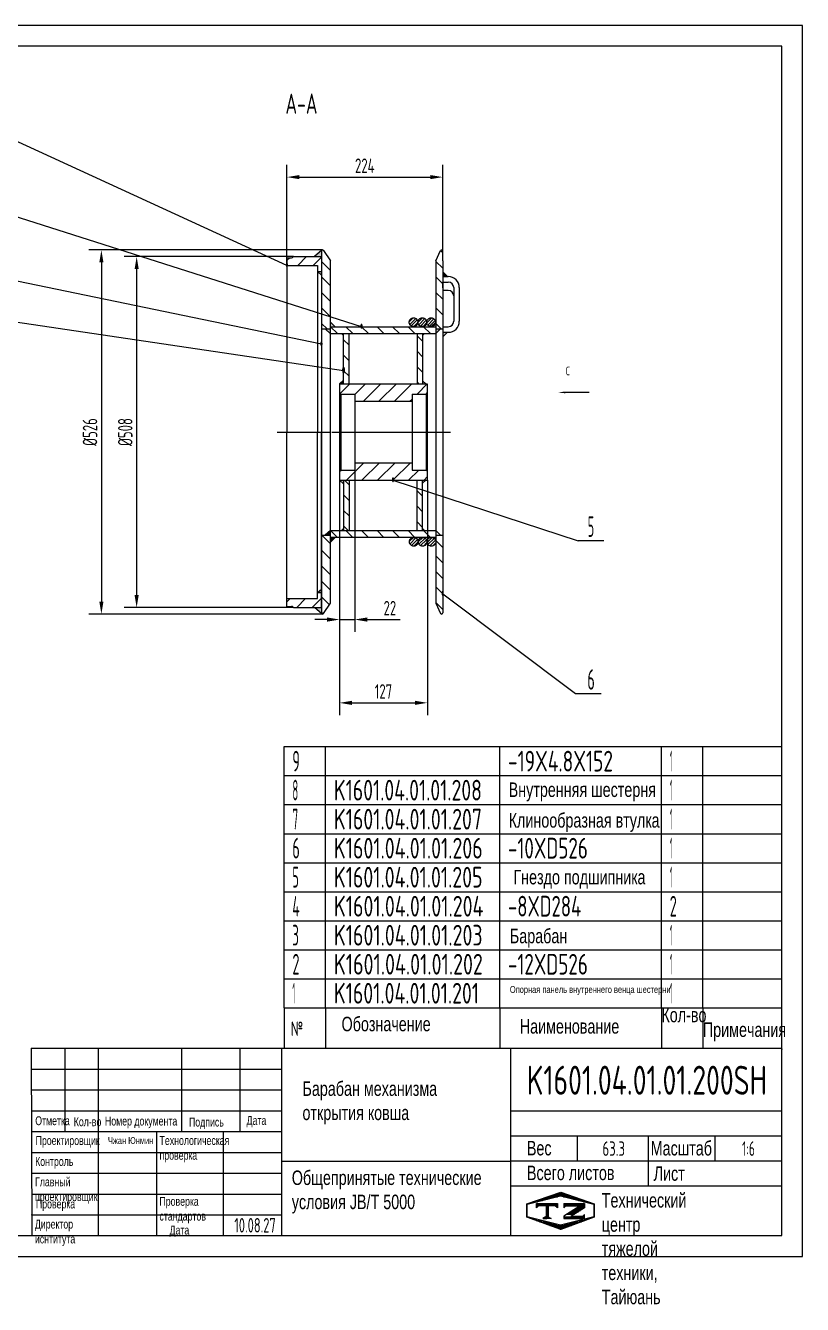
# Model space of a CAD drawing. Header units: millimetres. Extents: x 0 to 2520, y -70 to 1782.
# Drawn here: x 1396 to 2520, y -70 to 1782 of the extents above; entities that cross this region are included whole.
import ezdxf
from ezdxf.enums import TextEntityAlignment as Align

# ---------------------------------------------------------------- set-up
doc = ezdxf.new("R2010")
doc.units = ezdxf.units.MM
doc.header["$LTSCALE"] = 60
doc.linetypes.add('G', pattern=[2, 1.25, -0.25, 0.25, -0.25])
doc.linetypes.add('K', pattern=[2.5, 1.25, -0.25, 0.25, -0.25, 0.25, -0.25])
for name, color, linetype in [('01', 7, 'Continuous'), ('02', 1, 'Continuous'), ('05', 4, 'G'), ('07', 6, 'K'), ('08', 1, 'Continuous'), ('11', 3, 'Continuous'), ('THICK', 7, 'Continuous')]:
    doc.layers.add(name, color=color, linetype=linetype)
doc.styles.get("Standard").update_dxf_attribs({"font": 'isocp', "width": 0.707, "bigfont": 'intecad.shx'})
doc.dimstyles.new('INTE', dxfattribs={"dimscale": 6, "dimtxt": 3.5, "dimasz": 3, "dimexe": 3, "dimexo": 0, "dimgap": 1, "dimtad": 1, "dimdec": 3, "dimdsep": 46, "dimtxsty": 'Standard', "dimcen": 0, "dimclrd": 1, "dimclre": 1, "dimclrt": 3, "dimaunit": 1, "dimadec": 0, "dimazin": 0, "dimtfac": 1, "dimtmove": 0, "dimatfit": 0, "dimfxl": 1, "dimarcsym": 0})
pattern_1 = [(45, (635.267, 235.461), (-11.22532, 11.22532), [])]
pattern_2 = [(135, (635.267, 235.461), (-11.22532, -11.22532), [])]

# ---------------------------------------------------------------- blocks, each defined once
blk = doc.blocks.new('*D2')
at = {"layer": '08', "color": 1, "lineweight": -2}
for p, q in [((1774.1, 1434.8), (1774.1, 1580.6)), ((1999.5, 1441.2), (1999.5, 1580.6)), ((1792.1, 1562.6), (1981.5, 1562.6))]:
    blk.add_line(p, q, dxfattribs=at)
at = {"layer": '08', "color": 1}
for points in [[(1792.1, 1565.6), (1792.1, 1559.6), (1774.1, 1562.6)], [(1981.5, 1565.6), (1981.5, 1559.6), (1999.5, 1562.6)]]:
    blk.add_solid(points, dxfattribs=at)
at = {"layer": 'Defpoints', "color": 0}
for p in [(1999.5, 1562.6), (1774.1, 1434.8), (1999.5, 1441.2)]:
    blk.add_point(p, dxfattribs=at)
at = {"layer": '08', "color": 3, "insert": (1886.8, 1579.1), "char_height": 21, "attachment_point": 5}
blk.add_mtext('224', dxfattribs=at)
blk = doc.blocks.new('*D3')
at = {"layer": '08', "color": 1, "lineweight": -2}
for p, q in [((1850.3, 1123.7), (1850.3, 783.4)), ((1977.3, 1123.7), (1977.3, 783.4)), ((1868.3, 801.4), (1959.3, 801.4))]:
    blk.add_line(p, q, dxfattribs=at)
at = {"layer": '08', "color": 1}
for points in [[(1868.3, 804.4), (1868.3, 798.4), (1850.3, 801.4)], [(1959.3, 804.4), (1959.3, 798.4), (1977.3, 801.4)]]:
    blk.add_solid(points, dxfattribs=at)
at = {"layer": 'Defpoints', "color": 0}
for p in [(1850.3, 1123.7), (1977.3, 1123.7), (1977.3, 801.4)]:
    blk.add_point(p, dxfattribs=at)
at = {"layer": '08', "color": 3, "insert": (1913.8, 817.9), "char_height": 21, "attachment_point": 5}
blk.add_mtext('127', dxfattribs=at)
blk = doc.blocks.new('*D4')
at = {"layer": '08', "color": 1, "lineweight": -2}
for p, q in [((1850.3, 1136.9), (1850.3, 904)), ((1872.3, 1136.9), (1872.3, 904)), ((1832.3, 922), (1814.3, 922)), ((1850.3, 922), (1872.3, 922)), ((1890.3, 922), (1937.9, 922))]:
    blk.add_line(p, q, dxfattribs=at)
at = {"layer": '08', "color": 1}
for points in [[(1832.3, 925), (1832.3, 919), (1850.3, 922)], [(1890.3, 925), (1890.3, 919), (1872.3, 922)]]:
    blk.add_solid(points, dxfattribs=at)
at = {"layer": 'Defpoints', "color": 0}
for p in [(1850.3, 1136.9), (1872.3, 1136.9), (1872.3, 922)]:
    blk.add_point(p, dxfattribs=at)
at = {"layer": '08', "color": 3, "insert": (1923.1, 938.5), "char_height": 21, "attachment_point": 5}
blk.add_mtext('22', dxfattribs=at)
blk = doc.blocks.new('*D5')
at = {"layer": '08', "color": 1, "lineweight": -2}
for p, q in [((1783.6, 1447.5), (1538.7, 1447.5)), ((1556.7, 1429.5), (1556.7, 957.5)), ((1783.6, 939.5), (1538.7, 939.5))]:
    blk.add_line(p, q, dxfattribs=at)
at = {"layer": '08', "color": 1}
for points in [[(1553.7, 1429.5), (1559.7, 1429.5), (1556.7, 1447.5)], [(1553.7, 957.5), (1559.7, 957.5), (1556.7, 939.5)]]:
    blk.add_solid(points, dxfattribs=at)
at = {"layer": 'Defpoints', "color": 0}
for p in [(1783.6, 1447.5), (1556.7, 939.5), (1783.6, 939.5)]:
    blk.add_point(p, dxfattribs=at)
at = {"layer": '08', "color": 3, "insert": (1540.2, 1193.5), "char_height": 21, "attachment_point": 5, "rotation": 90}
blk.add_mtext('%%c508', dxfattribs=at)
blk = doc.blocks.new('*D6')
at = {"layer": '08', "color": 1, "lineweight": -2}
for p, q in [((1825.7, 1457.1), (1487.7, 1457.1)), ((1505.7, 1439.1), (1505.7, 948)), ((1825.7, 930), (1487.7, 930))]:
    blk.add_line(p, q, dxfattribs=at)
at = {"layer": '08', "color": 1}
for points in [[(1502.7, 1439.1), (1508.7, 1439.1), (1505.7, 1457.1)], [(1502.7, 948), (1508.7, 948), (1505.7, 930)]]:
    blk.add_solid(points, dxfattribs=at)
at = {"layer": 'Defpoints', "color": 0}
for p in [(1825.7, 1457.1), (1505.7, 930), (1825.7, 930)]:
    blk.add_point(p, dxfattribs=at)
at = {"layer": '08', "color": 3, "insert": (1489.2, 1193.5), "char_height": 21, "attachment_point": 5, "rotation": 90}
blk.add_mtext('%%c526', dxfattribs=at)
blk = doc.blocks.new('*U23')
at = {"layer": '01'}
for points in [[(415, 292), (25, 292)], [(25, 292), (25, 5)], [(415, 5), (415, 292)], [(25, 5), (415, 5)]]:
    blk.add_lwpolyline(points, dxfattribs=at)
at = {"layer": '02'}
for points in [[(420, 297), (0, 297)], [(0, 297), (0, 0)], [(420, 0), (420, 297)], [(0, 0), (420, 0)]]:
    blk.add_lwpolyline(points, dxfattribs=at)
blk = doc.blocks.new('*U26')
at = {"layer": '01'}
for p, q in [((0, -42), (0, 0)), ((720, -42), (720, 0))]:
    blk.add_line(p, q, dxfattribs=at)
at = {"layer": '02'}
for p, q in [((0, 0), (60, 0)), ((60, -42), (60, 0)), ((60, 0), (312, 0)), ((312, -42), (312, 0)), ((312, 0), (546, 0)), ((546, -42), (546, 0)), ((546, 0), (606, 0)), ((606, -42), (606, 0)), ((606, 0), (720, 0))]:
    blk.add_line(p, q, dxfattribs=at)
blk = doc.blocks.new('*U27')
at = {"layer": '01'}
for p, q in [((0, -42), (0, 0)), ((720, -42), (720, 0))]:
    blk.add_line(p, q, dxfattribs=at)
at = {"layer": '02'}
for p, q in [((0, 0), (60, 0)), ((60, -42), (60, 0)), ((60, 0), (312, 0)), ((312, -42), (312, 0)), ((312, 0), (546, 0)), ((546, -42), (546, 0)), ((546, 0), (606, 0)), ((606, -42), (606, 0)), ((606, 0), (720, 0))]:
    blk.add_line(p, q, dxfattribs=at)
blk = doc.blocks.new('*U28')
at = {"layer": '01'}
for p, q in [((0, -42), (0, 0)), ((720, -42), (720, 0))]:
    blk.add_line(p, q, dxfattribs=at)
at = {"layer": '02'}
for p, q in [((0, 0), (60, 0)), ((60, -42), (60, 0)), ((60, 0), (312, 0)), ((312, -42), (312, 0)), ((312, 0), (546, 0)), ((546, -42), (546, 0)), ((546, 0), (606, 0)), ((606, -42), (606, 0)), ((606, 0), (720, 0))]:
    blk.add_line(p, q, dxfattribs=at)
blk = doc.blocks.new('*U29')
at = {"layer": '01'}
for p, q in [((0, -42), (0, 0)), ((720, -42), (720, 0))]:
    blk.add_line(p, q, dxfattribs=at)
at = {"layer": '02'}
for p, q in [((0, 0), (60, 0)), ((60, -42), (60, 0)), ((60, 0), (312, 0)), ((312, -42), (312, 0)), ((312, 0), (546, 0)), ((546, -42), (546, 0)), ((546, 0), (606, 0)), ((606, -42), (606, 0)), ((606, 0), (720, 0))]:
    blk.add_line(p, q, dxfattribs=at)
blk = doc.blocks.new('*U30')
at = {"layer": '01'}
for p, q in [((0, -42), (0, 0)), ((720, -42), (720, 0))]:
    blk.add_line(p, q, dxfattribs=at)
at = {"layer": '02'}
for p, q in [((0, 0), (60, 0)), ((60, -42), (60, 0)), ((60, 0), (312, 0)), ((312, -42), (312, 0)), ((312, 0), (546, 0)), ((546, -42), (546, 0)), ((546, 0), (606, 0)), ((606, -42), (606, 0)), ((606, 0), (720, 0))]:
    blk.add_line(p, q, dxfattribs=at)
blk = doc.blocks.new('*U31')
at = {"layer": '01'}
for p, q in [((0, -42), (0, 0)), ((720, -42), (720, 0))]:
    blk.add_line(p, q, dxfattribs=at)
at = {"layer": '02'}
for p, q in [((0, 0), (60, 0)), ((60, -42), (60, 0)), ((60, 0), (312, 0)), ((312, -42), (312, 0)), ((312, 0), (546, 0)), ((546, -42), (546, 0)), ((546, 0), (606, 0)), ((606, -42), (606, 0)), ((606, 0), (720, 0))]:
    blk.add_line(p, q, dxfattribs=at)
blk = doc.blocks.new('*U32')
at = {"layer": '01'}
for p, q in [((0, -42), (0, 0)), ((720, -42), (720, 0))]:
    blk.add_line(p, q, dxfattribs=at)
at = {"layer": '02'}
for p, q in [((0, 0), (60, 0)), ((60, -42), (60, 0)), ((60, 0), (312, 0)), ((312, -42), (312, 0)), ((312, 0), (546, 0)), ((546, -42), (546, 0)), ((546, 0), (606, 0)), ((606, -42), (606, 0)), ((606, 0), (720, 0))]:
    blk.add_line(p, q, dxfattribs=at)
blk = doc.blocks.new('*U33')
at = {"layer": '01'}
for p, q in [((0, -42), (0, 0)), ((720, -42), (720, 0))]:
    blk.add_line(p, q, dxfattribs=at)
at = {"layer": '02'}
for p, q in [((0, 0), (60, 0)), ((60, -42), (60, 0)), ((60, 0), (312, 0)), ((312, -42), (312, 0)), ((312, 0), (546, 0)), ((546, -42), (546, 0)), ((546, 0), (606, 0)), ((606, -42), (606, 0)), ((606, 0), (720, 0))]:
    blk.add_line(p, q, dxfattribs=at)
blk = doc.blocks.new('*U34')
at = {"layer": '01'}
for p, q in [((0, -42), (0, 0)), ((0, 0), (60, 0)), ((60, 0), (312, 0)), ((312, 0), (546, 0)), ((546, 0), (606, 0)), ((606, 0), (720, 0)), ((720, -42), (720, 0))]:
    blk.add_line(p, q, dxfattribs=at)
at = {"layer": '02'}
for p, q in [((60, -42), (60, 0)), ((312, -42), (312, 0)), ((546, -42), (546, 0)), ((606, -42), (606, 0))]:
    blk.add_line(p, q, dxfattribs=at)
blk = doc.blocks.new('*X38')
at = {"color": 0}
for p, q in [((127.06, 7.8), (132.06, 7.8)), ((127.06, 7.5), (132.06, 7.5)), ((127.06, 7.2), (127.32, 7.2)), ((129.23, 6.3), (131.04, 6.3)), ((129.7, 6.6), (131.51, 6.6)), ((130.16, 6.9), (131.98, 6.9)), ((130.62, 7.2), (132.06, 7.2)), ((127.84, 5.4), (129.64, 5.4)), ((128.3, 5.7), (130.1, 5.7)), ((128.77, 6), (130.57, 6))]:
    blk.add_line(p, q, dxfattribs=at)
blk = doc.blocks.new('*X39')
at = {"color": 0}
for p, q in [((127.06, 4.8), (132.06, 4.8)), ((127.06, 4.5), (132.06, 4.5)), ((131.84, 5.1), (132.06, 5.1))]:
    blk.add_line(p, q, dxfattribs=at)
blk = doc.blocks.new('*X37')
at = {"color": 0}
for p, q in [((122.34, 4.5), (123.72, 4.5)), ((122.82, 4.8), (123.24, 4.8))]:
    blk.add_line(p, q, dxfattribs=at)
blk = doc.blocks.new('*X36')
at = {"color": 0}
for p, q in [((120.53, 7.8), (125.53, 7.8)), ((120.53, 7.5), (125.53, 7.5)), ((120.53, 7.2), (120.79, 7.2)), ((125.27, 7.2), (125.53, 7.2))]:
    blk.add_line(p, q, dxfattribs=at)
blk = doc.blocks.new('*X35')
at = {"color": 0}
for p, q in [((122.38, 9.3), (124.32, 9.3)), ((123.24, 9.6), (125.52, 9.6)), ((124.1, 9.9), (128.52, 9.9)), ((124.97, 10.2), (127.67, 10.2)), ((125.83, 10.5), (126.82, 10.5)), ((127.02, 9.6), (129.37, 9.6)), ((128.22, 9.3), (130.22, 9.3)), ((118.22, 7.8), (118.32, 7.8)), ((118.22, 7.5), (118.27, 7.5)), ((118.22, 7.2), (118.27, 7.2)), ((118.22, 6.9), (118.27, 6.9)), ((118.22, 6.6), (118.27, 6.6)), ((118.22, 6.3), (118.27, 6.3)), ((118.94, 8.1), (119.52, 8.1)), ((119.8, 8.4), (120.72, 8.4)), ((120.66, 8.7), (121.92, 8.7)), ((121.52, 9), (123.12, 9)), ((129.42, 9), (131.07, 9)), ((130.62, 8.7), (131.92, 8.7)), ((131.82, 8.4), (132.77, 8.4)), ((133.02, 8.1), (133.62, 8.1)), ((134.22, 7.8), (134.32, 7.8)), ((134.27, 7.5), (134.32, 7.5)), ((134.27, 7.2), (134.32, 7.2)), ((134.27, 6.9), (134.32, 6.9)), ((134.27, 6.6), (134.32, 6.6)), ((134.27, 6.3), (134.32, 6.3)), ((118.22, 6), (118.27, 6)), ((118.22, 5.7), (118.27, 5.7)), ((118.22, 5.4), (118.27, 5.4)), ((118.22, 5.1), (118.27, 5.1)), ((118.22, 4.8), (118.27, 4.8)), ((118.79, 4.5), (119.42, 4.5)), ((119.61, 4.2), (120.62, 4.2)), ((120.43, 3.9), (121.82, 3.9)), ((121.26, 3.6), (123.02, 3.6)), ((122.08, 3.3), (124.22, 3.3)), ((128.32, 3.3), (130.51, 3.3)), ((129.52, 3.6), (131.32, 3.6)), ((130.72, 3.9), (132.14, 3.9)), ((131.92, 4.2), (132.95, 4.2)), ((133.12, 4.5), (133.76, 4.5)), ((134.27, 6), (134.32, 6)), ((134.27, 5.7), (134.32, 5.7)), ((134.27, 5.4), (134.32, 5.4)), ((134.27, 5.1), (134.32, 5.1)), ((134.27, 4.8), (134.32, 4.8)), ((122.91, 3), (125.42, 3)), ((123.73, 2.7), (128.89, 2.7)), ((124.55, 2.4), (128.07, 2.4)), ((125.38, 2.1), (127.26, 2.1)), ((126.2, 1.8), (126.45, 1.8)), ((127.12, 3), (129.7, 3))]:
    blk.add_line(p, q, dxfattribs=at)

msp = doc.modelspace()

# ---------------------------------------------------------------- hatches: boundary and pattern name
at = {"layer": '02'}
h = msp.add_hatch(dxfattribs=at)
h.set_pattern_fill('ANSI31', color=256, scale=5, style=0)
h.set_pattern_definition(pattern_1)
h.paths.add_polyline_path([(1783.5961, 1447.5273, -0.267949192), (1780.8248, 1445.9273), (1774.0923, 1445.9273), (1774.0923, 1434.7773), (1818.5423, 1434.7773), (1818.5423, 1426.0273), (1824.0923, 1426.0273), (1824.0923, 1447.5273)])
h = msp.add_hatch(color=256, dxfattribs=at)
h.paths.add_polyline_path([(1824.0923, 1455.4523, -0.209920909), (1824.5956, 1456.6279), (1813.8662, 1447.5273), (1824.0923, 1447.5273)])
h.paths.add_polyline_path([(1824.0923, 1426.0273), (1818.5423, 1426.0273), (1824.0923, 1420.8433)])
h = msp.add_hatch(dxfattribs=at)
h.set_pattern_fill('ANSI31', color=256, scale=5, angle=90, style=0)
h.set_pattern_definition(pattern_2)
h.paths.add_polyline_path([(1989.4923, 1342.7773), (1999.4923, 1342.7773), (1999.4923, 1345.9273), (1999.4923, 1441.1523), (1999.4923, 1455.4523, 0.803343421), (1996.441, 1456.1258), (1989.4923, 1441.1523)])
for points in [[(1999.4923, 1425.364), (1999.4923, 1418.6188), (2006.2451, 1418.6188)], [(1856.0923, 1268.5316), (1850.2923, 1263.3773), (1856.0923, 1263.3773)], [(1983.3225, 1041.0273, -0.39404723), (1989.4923, 1034.9453), (1989.4923, 1041.0273)]]:
    msp.add_hatch(color=256, dxfattribs=at).paths.add_polyline_path(points)
h = msp.add_hatch(color=256, dxfattribs=at)
h.paths.add_polyline_path([(1837.0923, 1342.7773), (1829.661, 1342.7773), (1837.0923, 1335.9273)])
h.paths.add_polyline_path([(1837.0923, 1352.7493), (1837.0923, 1346.0273), (1843.797, 1346.0273)])
h.paths.add_polyline_path([(1856.0923, 1336.0273), (1853.2554, 1336.0273), (1856.0923, 1333.0404)])
at = {"layer": '02', "linetype": 'Continuous'}
h = msp.add_hatch(dxfattribs=at)
h.set_pattern_fill('ANSI31', color=1, style=0)
h.set_pattern_definition([(45, (634.8586, 553.2587), (-2.245064, 2.245064), [])])
h.paths.add_polyline_path([(1963.7061, 1352.2213, -0.010330508), (1963.7007, 1352.4836, -0.010833322), (1963.7067, 1352.7586, 0.37848817), (1957.8833, 1358.8249), (1956.8409, 1358.8249, 0.390344917), (1951.0121, 1352.4963, 0.978565562)])
h.paths.add_polyline_path([(1976.395, 1352.2148, -0.010337829), (1976.3896, 1352.4773, -0.010584899), (1976.3953, 1352.7461, 0.387054385), (1970.3824, 1358.8249), (1969.719, 1358.8249, 0.386484834), (1963.7067, 1352.7586, -0.010330508), (1963.7121, 1352.4963, -0.010833322), (1963.7061, 1352.2213, 0.959021781)])
h.paths.add_polyline_path([(1989.084, 1352.2116), (1989.084, 1352.7429, 0.39404723), (1982.9142, 1358.8249), (1982.565, 1358.8249, 0.393905378), (1976.3953, 1352.7461, -0.010337829), (1976.4007, 1352.4836, -0.010584899), (1976.395, 1352.2148, 0.95924348)])
at = {"layer": '02'}
h = msp.add_hatch(color=256, dxfattribs=at)
h.paths.add_polyline_path([(1973.3293, 1336.0273), (1970.4923, 1336.0273), (1970.4923, 1333.0404)])
h.paths.add_polyline_path([(1970.4923, 1267.6429), (1970.4923, 1263.3773), (1975.2923, 1263.3773)])
h.paths.add_polyline_path([(1989.4923, 1352.7724), (1982.638, 1346.0273), (1989.4923, 1346.0273)])
h.paths.add_polyline_path([(1996.2451, 1342.7773), (1989.4923, 1342.7773), (1989.4923, 1336.0322)])
h.paths.add_polyline_path([(2006.2451, 1337.9273), (1999.4923, 1337.9273), (1999.4923, 1331.1822)])
h = msp.add_hatch(dxfattribs=at)
h.set_pattern_fill('ANSI31', color=256, scale=5, angle=90, style=0)
h.set_pattern_definition(pattern_2)
h.paths.add_polyline_path([(1989.4875, 1336.0273), (1989.4923, 1336.0322), (1989.4923, 1346.0273), (1837.0923, 1346.0273), (1837.0923, 1336.0273)])
h = msp.add_hatch(dxfattribs=at)
h.set_pattern_fill('ANSI31', color=256, scale=5, angle=90, style=0)
h.set_pattern_definition(pattern_2)
h.paths.add_polyline_path([(1856.0923, 1263.3773), (1864.0923, 1263.3773), (1864.0923, 1336.0273), (1856.0923, 1336.0273)])
h.paths.add_polyline_path([(1856.0923, 1051.0273), (1864.0923, 1051.0273), (1864.0923, 1123.6773), (1856.0923, 1123.6773)])
h.paths.add_polyline_path([(1970.4923, 1336.0273), (1962.4923, 1336.0273), (1962.4923, 1263.3773), (1970.4923, 1263.3773)])
h.paths.add_polyline_path([(1970.4923, 1123.6773), (1962.4923, 1123.6773), (1962.4923, 1051.0273), (1970.4923, 1051.0273)])
h = msp.add_hatch(dxfattribs=at)
h.set_pattern_fill('ANSI31', color=256, scale=5, style=0)
h.set_pattern_definition(pattern_1)
h.paths.add_polyline_path([(1955.2923, 1237.9773), (1955.2923, 1248.5233), (1975.6923, 1248.5233), (1977.2923, 1250.1233), (1977.2923, 1263.3773), (1850.2923, 1263.3773), (1850.2923, 1250.1233), (1851.8923, 1248.5233), (1872.2923, 1248.5233), (1872.2923, 1237.9773)])
h.paths.add_polyline_path([(1977.2923, 1123.6773), (1977.2923, 1136.9313), (1975.6923, 1138.5313), (1955.2923, 1138.5313), (1955.2923, 1149.0773), (1872.2923, 1149.0773), (1872.2923, 1138.5313), (1851.8923, 1138.5313), (1850.2923, 1136.9313), (1850.2923, 1123.6773)])
h = msp.add_hatch(color=256, dxfattribs=at)
h.paths.add_polyline_path([(1856.0923, 1123.6773), (1850.2923, 1123.6773), (1856.0923, 1118.523)])
h.paths.add_polyline_path([(1856.0923, 1054.0142), (1853.2554, 1051.0273), (1856.0923, 1051.0273)])
h = msp.add_hatch(color=256, dxfattribs=at)
h.paths.add_polyline_path([(1975.2923, 1123.6773), (1970.4923, 1123.6773), (1970.4923, 1119.4117)])
h.paths.add_polyline_path([(1970.4923, 1054.0142), (1970.4923, 1051.0273), (1973.3293, 1051.0273)])
h = msp.add_hatch(dxfattribs=at)
h.set_pattern_fill('ANSI31', color=256, scale=5, angle=90, style=0)
h.set_pattern_definition(pattern_2)
h.paths.add_polyline_path([(1837.0923, 1044.2773), (1824.0923, 1044.2773), (1824.0923, 931.5726, 0.205057017), (1824.5956, 930.4267), (1824.7145, 930.3259, 0.144936268), (1825.5574, 930.0023), (1825.8074, 930.0023, 0.210910459), (1826.9379, 930.6117), (1837.0923, 945.9023)])
h.paths.add_polyline_path([(1842.4738, 966.0543), (1842.4738, 974.0766), (1834.6648, 974.0766), (1834.6648, 966.0543)], flags=9)
h = msp.add_hatch(color=256, dxfattribs=at)
h.paths.add_polyline_path([(1837.0923, 1051.1273), (1829.661, 1044.2773), (1837.0923, 1044.2773)])
h.paths.add_polyline_path([(1843.797, 1041.0273), (1837.0923, 1041.0273), (1837.0923, 1034.3053)])
h = msp.add_hatch(dxfattribs=at)
h.set_pattern_fill('ANSI31', color=256, scale=5, angle=90, style=0)
h.set_pattern_definition([(135, (635.267, -59.539), (-11.22532, -11.22532), [])])
h.paths.add_polyline_path([(1989.4923, 1051.0273), (1837.0923, 1051.0273), (1837.0923, 1041.0273), (1989.4875, 1041.0273), (1989.4923, 1041.0322)])
at = {"layer": '02', "linetype": 'Continuous'}
h = msp.add_hatch(dxfattribs=at)
h.set_pattern_fill('ANSI31', color=1, style=0)
h.set_pattern_definition([(45, (635.267, 235.461), (-2.245064, 2.245064), [])])
h.paths.add_polyline_path([(1964.115, 1034.961, 0.37848817), (1958.2916, 1041.0273), (1957.2492, 1041.0273, 0.390344917), (1951.4204, 1034.6987, 0.978565562), (1964.1144, 1034.4237, -0.021166199)])
h.paths.add_polyline_path([(1976.8033, 1034.4172, -0.020925018), (1976.8036, 1034.9485, 0.387054385), (1970.7907, 1041.0273), (1970.1273, 1041.0273, 0.386484834), (1964.115, 1034.961, -0.021166199), (1964.1144, 1034.4237, 0.959021781)])
h.paths.add_polyline_path([(1989.4923, 1034.414), (1989.4923, 1034.9453, 0.39404723), (1983.3225, 1041.0273), (1982.9733, 1041.0273, 0.393905378), (1976.8036, 1034.9485, -0.020925018), (1976.8033, 1034.4172, 0.95924348)])
at = {"layer": '02'}
h = msp.add_hatch(dxfattribs=at)
h.set_pattern_fill('ANSI31', color=256, scale=5, angle=90, style=0)
h.set_pattern_definition(pattern_2)
h.paths.add_polyline_path([(1989.4923, 945.9023), (1996.441, 930.9288, 0.803343421), (1999.4923, 931.6023), (1999.4923, 1044.2773), (1989.4923, 1044.2773)])
h = msp.add_hatch(color=256, dxfattribs=at)
h.paths.add_polyline_path([(1824.0923, 966.2113), (1818.5423, 961.0273), (1824.0923, 961.0273)])
h.paths.add_polyline_path([(1824.0923, 939.5273), (1813.8662, 939.5273), (1824.5956, 930.4267, -0.209920909), (1824.0923, 931.6023)])
h = msp.add_hatch(dxfattribs=at)
h.set_pattern_fill('ANSI31', color=256, scale=5, style=0)
h.set_pattern_definition(pattern_1)
h.paths.add_polyline_path([(1824.0923, 939.5273), (1824.0923, 961.0273), (1818.5423, 961.0273), (1818.5423, 952.2773), (1774.0923, 952.2773), (1774.0923, 941.1273), (1780.8248, 941.1273, -0.267949192), (1783.5961, 939.5273)])

# ---------------------------------------------------------------- linework, layer by layer
for p, q in [((1774.0923, 1445.9273), (1774.0923, 1193.5273)), ((1783.5923, 1447.5273), (1824.0923, 1447.5273)), ((1783.5923, 1447.5273), (1783.5923, 1447.5209)), ((1824.0923, 1447.5273), (1824.0923, 1193.5273)), ((1818.5423, 1434.7773), (1818.5423, 1193.5273)), ((1774.0923, 941.1273), (1774.0923, 1193.5273)), ((1818.5423, 952.2773), (1818.5423, 1193.5273)), ((1824.0923, 939.5273), (1824.0923, 1193.5273)), ((1783.5923, 939.5273), (1783.5923, 939.5337)), ((1783.5923, 939.5273), (1824.0923, 939.5273))]:
    msp.add_line(p, q)
at = {"layer": '01', "color": 7, "linetype": 'Continuous'}
for p, q in [((1774.0923, 1445.9273), (1780.8248, 1445.9273)), ((1824.0923, 1455.4523), (1824.0923, 931.5726)), ((1999.4923, 1441.1523), (1999.4923, 1455.4523)), ((1774.0923, 1434.7773), (1818.5423, 1434.7773)), ((1818.5423, 1426.0273), (1824.0923, 1426.0273)), ((1837.0923, 945.9023), (1837.0923, 1441.1523)), ((1989.4923, 1441.1523), (1989.4923, 945.9023)), ((1999.4923, 1441.1523), (1999.4923, 931.6023)), ((1999.4923, 1418.6188), (2007.4923, 1418.6188)), ((1999.4923, 1418.6188), (2007.4923, 1418.6188)), ((1999.4923, 1410.6188), (2007.4923, 1410.6188)), ((1999.4923, 1402.5188), (1999.4923, 1410.5188)), ((1999.4923, 1402.5188), (1999.4923, 1390.4273)), ((2007.4923, 1398.5273), (1999.4923, 1398.5273)), ((2015.4923, 1402.6188), (2015.4923, 1353.9273)), ((2023.4923, 1402.6188), (2023.4923, 1353.9273)), ((1824.0923, 1342.7773), (1837.0923, 1342.7773)), ((1856.0923, 1263.3773), (1856.0923, 1336.0273)), ((1864.0923, 1263.3773), (1864.0923, 1336.0273)), ((1962.4923, 1336.0273), (1962.4923, 1263.3773)), ((1970.4923, 1336.0273), (1970.4923, 1263.3773)), ((1989.4923, 1342.7773), (1999.4923, 1342.7773)), ((1999.4923, 1345.9273), (2007.4923, 1345.9273)), ((1999.4923, 1345.9273), (1999.4923, 1337.9273)), ((1999.4923, 1337.9273), (2007.4923, 1337.9273)), ((1850.2923, 1263.3773), (1850.2923, 1123.6773)), ((1850.2923, 1263.3773), (1977.2923, 1263.3773)), ((1977.2923, 1263.3773), (1977.2923, 1123.6773)), ((1851.8923, 1248.5233), (1850.2923, 1250.1233)), ((1851.8923, 1248.5233), (1851.8923, 1138.5313)), ((1851.8923, 1248.5233), (1851.8923, 1138.5313)), ((1851.8923, 1248.5233), (1872.2923, 1248.5233)), ((1872.2923, 1248.5233), (1872.2923, 1138.5313)), ((1955.2923, 1248.5233), (1955.2923, 1138.5313)), ((1955.2923, 1248.5233), (1975.6923, 1248.5233)), ((1975.6923, 1248.5233), (1977.2923, 1250.1233)), ((1975.6923, 1248.5233), (1975.6923, 1138.5313)), ((1872.2923, 1237.9773), (1955.2923, 1237.9773)), ((1872.2923, 1149.0773), (1955.2923, 1149.0773)), ((1851.8923, 1138.5313), (1850.2923, 1136.9313)), ((1851.8923, 1138.5313), (1872.2923, 1138.5313)), ((1955.2923, 1138.5313), (1975.6923, 1138.5313)), ((1975.6923, 1138.5313), (1977.2923, 1136.9313)), ((1850.2923, 1123.6773), (1977.2923, 1123.6773)), ((1856.0923, 1123.6773), (1856.0923, 1051.0273)), ((1864.0923, 1123.6773), (1864.0923, 1051.0273)), ((1962.4923, 1051.0273), (1962.4923, 1123.6773)), ((1970.4923, 1051.0273), (1970.4923, 1123.6773)), ((1824.0923, 1044.2773), (1837.0923, 1044.2773)), ((1989.4923, 1044.2773), (1999.4923, 1044.2773)), ((1774.0923, 952.2773), (1818.5423, 952.2773)), ((1818.5423, 961.0273), (1824.0923, 961.0273)), ((1774.0923, 941.1273), (1780.8248, 941.1273))]:
    msp.add_line(p, q, dxfattribs=at)
at = {"layer": '01'}
for p, q in [((1825.7016, 1457.0523), (1825.6923, 1457.0523)), ((1826.9571, 1456.4139), (1837.0923, 1441.1523)), ((1989.4923, 1441.1523), (1996.441, 1456.1258)), ((1837.0923, 1346.0273), (1989.4923, 1346.0273)), ((1837.0923, 1041.1273), (1837.0923, 1345.9273)), ((1837.0923, 1336.0273), (1989.4923, 1336.0273)), ((1989.4923, 1345.9273), (1989.4923, 1041.1273)), ((1836.9839, 1051.0273), (1989.4923, 1051.0273)), ((1989.4923, 1041.0273), (1837.0923, 1041.0273)), ((1826.9571, 930.6407), (1837.0923, 945.9023)), ((1989.4923, 945.9023), (1996.441, 930.9288)), ((1825.7016, 930.0023), (1825.6923, 930.0023)), ((1770, 360), (2490, 360)), ((1770, 360), (1770, 301.2424)), ((1830, 360), (1830, 301.2424)), ((2082, 360), (2082, 301.2424)), ((2316, 360), (2316, 301.2424)), ((2376, 360), (2376, 301.2424))]:
    msp.add_line(p, q, dxfattribs=at)
at = {"layer": '01', "color": 7, "linetype": 'Continuous'}
for centre, radius, start, end in [((1780.8248, 1449.1273), 3.2, 270, 330), ((2007.4923, 1402.6188), 16, 0, 90), ((2007.4923, 1402.6188), 8, 0, 90), ((2007.4923, 1390.5273), 8, 0, 90), ((2007.4923, 1353.9273), 16, 270, 0), ((2007.4923, 1353.9273), 8, 270, 0), ((1780.8248, 937.9273), 3.2, 30, 90)]:
    msp.add_arc(centre, radius, start, end, dxfattribs=at)
at = {"layer": '01'}
for centre, radius, start, end in [((1825.6824, 1455.4671), 1.5901, 24.4583205, 180.5343552), ((1997.8923, 1455.4523), 1.6, 0, 155.1057007), ((1825.6824, 931.5875), 1.5901, 179.4656448, 335.5416795), ((1997.8923, 931.6023), 1.6, 204.8942993, 0)]:
    msp.add_arc(centre, radius, start, end, dxfattribs=at)
for p in [(2490, 300.0081), (2490, 300), (2490, 299.9001)]:
    msp.add_point(p, dxfattribs=at)
at = {"layer": '02'}
for p, q in [((1774.0923, 1434.7773), (1285.2586, 1659.2238)), ((1882.018, 1346.0273), (1275.9314, 1539.1616)), ((1824.6633, 1456.6853), (1813.8662, 1447.5273)), ((1824.0923, 1320.5273), (1280.3353, 1432.9891)), ((1818.5423, 1426.0273), (1824.0923, 1420.8433)), ((1837.0923, 1427.6087), (1824.0923, 1440.6087)), ((1837.0923, 1405.158), (1824.0923, 1418.158)), ((2006.2451, 1418.6188), (1999.4923, 1425.364)), ((1837.0923, 1382.7074), (1824.0923, 1395.7074)), ((1837.0923, 1360.2568), (1824.0923, 1373.2568)), ((1856.0923, 1282.1504), (1288.9934, 1366.0918)), ((1843.797, 1346.0273), (1837.0534, 1352.7883)), ((1989.4923, 1352.7724), (1982.7396, 1346.1273)), ((1832.1212, 1342.7773), (1824.0923, 1350.8061)), ((1837.0923, 1335.9273), (1829.661, 1342.7773)), ((1853.1604, 1336.1273), (1856.0923, 1333.0404)), ((1973.3293, 1336.0273), (1970.4923, 1333.0404)), ((1996.2451, 1342.7773), (1989.4923, 1336.0322)), ((2006.2451, 1337.9273), (1999.4923, 1331.1822)), ((1850.2923, 1263.3773), (1856.0923, 1268.5316)), ((1975.2923, 1263.3773), (1970.4923, 1267.6429)), ((2211.2712, 1250.8549), (2177.0712, 1250.8549)), ((1850.2923, 1123.6773), (1856.0923, 1118.523)), ((1927.5946, 1123.6773), (2195.4175, 1035.7514)), ((1975.2923, 1123.6773), (1970.4923, 1119.4117)), ((1837.0923, 1051.1273), (1829.661, 1044.2773)), ((1843.797, 1041.0273), (1837.0534, 1034.2663)), ((1853.1604, 1050.9273), (1856.0923, 1054.0142)), ((1973.4243, 1050.9273), (1970.4923, 1054.0142)), ((1982.7804, 1040.8872), (1982.7396, 1040.9273)), ((1996.2451, 1044.2773), (1989.4923, 1051.0224)), ((2232.6175, 1035.7514), (2195.4175, 1035.7514)), ((1818.5423, 961.0273), (1824.0923, 966.2113)), ((1999.4923, 959.1452), (2191.769, 814.9115)), ((1824.6633, 930.3693), (1813.8662, 939.5273)), ((2191.769, 814.9115), (2228.969, 814.9115))]:
    msp.add_line(p, q, dxfattribs=at)
msp.add_lwpolyline([(2177.0712, 1250.8549, 2.7, 0, 0), (2166.2712, 1250.8549, 0, 0, 0)], format="xyseb", dxfattribs=at)
at = {"layer": '05', "color": 4, "linetype": 'G'}
for p, q in [((1759.9907, 1193.5273), (1849.2927, 1193.5273)), ((1762.4541, 1193.5273), (2001.133, 1193.5273))]:
    msp.add_line(p, q, dxfattribs=at)
at = {"layer": '05'}
for p, q in [((1839.2196, 1193.5273), (1990.5173, 1193.5273)), ((1935.9195, 1193.5273), (2020.186, 1193.5273))]:
    msp.add_line(p, q, dxfattribs=at)
at = {"layer": '07', "color": 6, "linetype": 'K'}
for centre in [(1957.3621, 1352.4963), (1970.0507, 1352.4836), (1982.8118, 1352.4769), (1957.7704, 1034.6987), (1970.459, 1034.686), (1983.1479, 1034.6797)]:
    msp.add_circle(centre, 6.35, dxfattribs=at)
at = {"layer": 'THICK'}
for p, q in [((1404.2077, 301.2424), (1405.0305, 30)), ((1404.2077, 301.2424), (2490, 301.2424)), ((1453.2358, 301.1115), (1453.2358, 301.2424)), ((1453.2514, 180.6902), (1453.2514, 301.2424)), ((1501.4723, 30), (1501.4723, 301.2424)), ((1622.0244, 180.6902), (1622.0244, 301.2424)), ((1706.4109, 180.6902), (1706.4109, 301.2424)), ((1766.687, 30), (1766.687, 301.2424)), ((2098.2055, 30), (2098.2055, 301.2424)), ((2490, 30), (2490, 301.2424)), ((1405.0305, 210.8282), (1766.687, 210.8282)), ((2098.2055, 210.8282), (2490, 210.8282)), ((1405.0305, 180.6902), (1766.687, 180.6902)), ((1585.8588, 30), (1585.8588, 180.6902)), ((1682.3005, 30), (1682.3005, 180.6902)), ((2098.2055, 174.6626), (2490, 174.6626)), ((2194.6472, 138.4969), (2194.6472, 174.6626)), ((2297.1165, 102.3313), (2297.1165, 174.6626)), ((2393.5583, 138.4969), (2393.5583, 174.6626)), ((1766.687, 137.9745), (2098.2055, 137.9745)), ((2098.2055, 138.4969), (2490, 138.4969)), ((2098.2055, 102.3313), (2490, 102.3313)), ((1405.0305, 30), (2490, 30))]:
    msp.add_line(p, q, dxfattribs=at)
at = {"layer": 'THICK', "color": 3}
for p, q in [((1405.0305, 271.1043), (1766.687, 271.1043)), ((1405.0305, 240.9663), (1766.687, 240.9663)), ((1405.0305, 150.5522), (1766.687, 150.5522)), ((1405.0305, 120.4141), (1766.687, 120.4141)), ((2121.4243, 75.8465), (2170.2783, 92.8623)), ((2170.2783, 92.8623), (2218.4978, 75.8465)), ((1405.0305, 90.2761), (1766.687, 90.2761)), ((2121.4243, 56.8971), (2121.4243, 75.8465)), ((2121.7415, 75.4633), (2169.9624, 87.5185)), ((2121.7415, 57.3805), (2121.7415, 75.4633)), ((2135.3578, 70.3809), (2135.3578, 76.4085)), ((2135.3578, 76.4085), (2165.4958, 76.4085)), ((2165.4958, 76.4085), (2165.4958, 70.3809)), ((2169.9624, 87.5185), (2218.1832, 75.4633)), ((2174.7245, 76.4085), (2174.7245, 70.3809)), ((2174.7245, 76.4085), (2204.8626, 76.4085)), ((2204.8626, 76.4085), (2204.8626, 70.3809)), ((2218.1832, 75.4633), (2218.1832, 57.3805)), ((2218.4978, 75.8465), (2218.4978, 56.8971)), ((1405.0305, 60.138), (1766.687, 60.138)), ((2170.2783, 39.1078), (2121.4243, 56.8971)), ((2169.9624, 45.3253), (2121.7415, 57.3805)), ((2138.3716, 73.3947), (2135.3578, 70.3809)), ((2162.482, 73.3947), (2138.3716, 73.3947)), ((2150.4264, 58.2687), (2144.5873, 54.5949)), ((2149.1079, 73.4234), (2149.1079, 56.891)), ((2150.4264, 73.4234), (2150.4264, 56.891)), ((2150.4264, 58.2687), (2156.2655, 54.5949)), ((2151.9332, 73.4234), (2151.9332, 56.891)), ((2165.4958, 70.3809), (2162.482, 73.3947)), ((2218.1832, 57.3805), (2169.9624, 45.3253)), ((2218.4978, 56.8971), (2170.2783, 39.1078)), ((2174.7245, 70.3809), (2177.7383, 73.3947)), ((2198.4576, 73.3947), (2174.7245, 58.0391)), ((2174.7245, 58.0391), (2174.7245, 54.5949)), ((2177.7383, 73.3947), (2198.4576, 73.3947)), ((2189.4216, 60.5568), (2184.8152, 57.6087)), ((2201.8479, 57.6087), (2184.8152, 57.6087)), ((2204.8617, 70.4384), (2189.4216, 60.5568)), ((2204.8617, 60.6225), (2201.8479, 57.6087)), ((2204.8617, 54.5949), (2204.8617, 60.6225)), ((2144.5873, 54.5949), (2150.4264, 54.5949)), ((2156.2655, 54.5949), (2150.4264, 54.5949)), ((2174.7245, 54.5949), (2204.8617, 54.5949))]:
    msp.add_line(p, q, dxfattribs=at)
for p in [(1405.0305, 60.138), (1405.0305, 30)]:
    msp.add_point(p, dxfattribs=at)

# ---------------------------------------------------------------- block references
at = {"layer": '01', "xscale": 6, "yscale": 6, "zscale": 6}
msp.add_blockref('*U23', (0, 0), dxfattribs=at)
at = {"layer": '01'}
for name, p in [('*U34', (1770, 738)), ('*U33', (1770, 696)), ('*U32', (1770, 654)), ('*U31', (1770, 612)), ('*U30', (1770, 570)), ('*U29', (1770, 528)), ('*U28', (1770, 486)), ('*U27', (1770, 444)), ('*U26', (1770, 402))]:
    msp.add_blockref(name, p, dxfattribs=at)
at = {"layer": 'THICK', "color": 3, "xscale": 6.027608180497964, "yscale": 6.027608180497623, "zscale": 6.027608180497632}
for name in ['*X35', '*X36', '*X38', '*X37', '*X39']:
    msp.add_blockref(name, (1408.8427, 28.5273), dxfattribs=at)

# ---------------------------------------------------------------- texts
at = {"layer": '01', "attachment_point": 1}
for s, insert, char_height in [('{\\fArial|b0|i0|c204|p34;\\C3;Внутренняя шестерня}', (2094.9891, 686.1402), 21), ('{\\fArial|b0|i0|c204|p34;\\C3;Клинообразная втулка}', (2094.9891, 641.7774), 21), ('{\\fArial|b0|i0|c204|p34;\\C3;Гнездо подшипника}', (2101.8331, 559.6137), 21), ('{\\fArial|b0|i0|c204|p34;\\C3;Барабан}', (2096.7098, 474.3006), 21), ('{\\fArial|b0|i0|c204|p34;\\C3;Опорная панель внутреннего венца шестерни}', (2096.715, 391.4), 10), ('{\\fArial|b0|i0|c204|p34;Кол-во}', (2316, 360), 21), ('{\\Fisocp,intecad|c204;№}', (1779.7388, 340.0737), 21), ('{\\fArial|b0|i0|c204|p34;Обозначение}', (1853.1715, 346.8987), 21), ('{\\fArial|b0|i0|c204|p34;Наименование}', (2111.0395, 343.4862), 21), ('{\\fArial|b0|i0|c204|p34;Примечания}', (2376, 338.6419), 21), ('{\\fArial|b0|i0|c204|p34;\\C3;Барабан механизма \\Pоткрытия ковша}', (1796.6379, 253.3556), 21), ('{\\fArial|b0|i0|c204|p34;Отметка}', (1409.9527, 202.7979), 12.852386), ('{\\fArial|b0|i0|c204|p34;Кол-во}', (1465.6895, 201.3194), 12.852386), ('{\\fArial|b0|i0|c204|p34;Номер документа}', (1510.837, 202.3084), 12.852386), ('{\\fArial|b0|i0|c204|p34;Подпись}', (1632.4065, 200.8266), 12.852386), ('{\\fArial|b0|i0|c204|p34;Дата}', (1715.765, 203.2907), 12.852386), ('{\\fArial|b0|i0|c204|p34;Проектировщик}', (1410.5183, 174.0893), 12.852386), ('{\\fArial|b0|i0|c204|p34;\\C3;Чжан Юнмин}', (1515.115, 172.6763), 10), ('{\\fArial|b0|i0|c204|p34;Технологическая\\Pпроверка}', (1589.8073, 174.186), 12.852386), ('{\\fArial|b0|i0|c204|p34;Вес}', (2121.358, 167.1781), 20.992231), ('{\\fArial|b0|i0|c204|p34;Контроль}', (1409.7801, 143.816), 12.852386), ('{\\fArial|b0|i0|c204|p34;Всего листов}', (2121.4078, 131.3711), 20.992231), ('{\\fArial|b0|i0|c204|p34;Лист}', (2304.7721, 130.3831), 20.992231), ('{\\fArial|b0|i0|c204|p34;Главный\\Pпроектировщик}', (1409.6663, 114.234), 12.852386), ('{\\fArial|b0|i0|c204|p34;Общепринятые технические\\Pусловия \\fArial|b0|i0|c0|p34;JB/T 5000}', (1781.1622, 124.3465), 21), ('{\\fArial|b0|i0|c204|p34;Проверка}', (1410.9223, 82.2697), 12.852386), ('{\\fArial|b0|i0|c204|p34;Проверка\\Pстандартов}', (1589.6842, 86.0883), 12.852386), ('{\\fArial|b0|i0|c204|p34;Директор\\Pиснтитута}', (1409.4686, 53.0684), 12.852386), ('{\\fArial|b0|i0|c204|p34;Дата}', (1604.2866, 44.478), 12.852386)]:
    msp.add_mtext(s, dxfattribs=dict(at, insert=insert, char_height=char_height))
at = {"layer": '01', "insert": (2229.6937, 91.678), "char_height": 20.992231, "width": 0.986491, "attachment_point": 1}
msp.add_mtext('{\\fArial|b0|i0|c204|p34;Технический центр\\Pтяжелой техники, Тайюань}', dxfattribs=at)
at = {"layer": '02', "width": 0.605172}
for height, p, p2 in [(6, (1772.2923, 1431.7773), (1775.8923, 1431.7773)), (6, (1880.218, 1343.0273), (1883.818, 1343.0273)), (6, (1822.2923, 1317.5273), (1825.8923, 1317.5273)), (8, (1853.6923, 1278.1504), (1858.4923, 1278.1504)), (6, (1925.7946, 1120.6773), (1929.3946, 1120.6773)), (6, (1997.6923, 956.1452), (2001.2923, 956.1452))]:
    msp.add_text('●', height=height, dxfattribs=at).set_placement(p, p2, align=Align.FIT)
at = {"layer": '05', "insert": (2300.4308, 167.0788), "char_height": 21.000631, "attachment_point": 1}
msp.add_mtext('{\\fArial|b0|i0|c204|p34;\\C0;Масштаб}', dxfattribs=at)
at = {"layer": '11', "width": 0.707}
for s, height, p in [('A-A', 29.4, (1772.0343, 1645.5228)), ('C', 12.6, (2177.5, 1271.888))]:
    msp.add_text(s, height=height, dxfattribs=at).set_placement(p, align=Align.BOTTOM_LEFT)
at = {"layer": '11'}
for s, height, width, p, p2 in [('5', 29.6985, 0.527686, (2209.3833, 1041.7514), (2218.6517, 1041.7514)), ('6', 29.6985, 0.600695, (2208.9135, 820.4151), (2219.6103, 820.4151)), ('9', 30, 0.579528, (1782, 702), (1792.8069, 702)), ('-19X4.8X152', 30, 0.6925, (2094, 702), (2245.939, 702)), ('1', 30, 0.404, (2328, 702), (2332.242, 702)), ('8', 30, 0.514182, (1782, 660), (1790.484, 660)), ('K1601.04.01.01.208', 30, 0.696659, (1842, 660), (2056.327, 660)), ('1', 30, 0.404, (2328, 660), (2332.242, 660)), ('K1601.04.01.01.207', 30, 0.696659, (1842, 618), (2056.327, 618)), ('7', 30, 0.514182, (1782, 618), (1790.484, 618)), ('1', 30, 0.404, (2328, 618), (2332.242, 618)), ('6', 30, 0.600695, (1782, 576), (1792.8054, 576)), ('K1601.04.01.01.206', 30, 0.696708, (1842, 576), (2057.3792, 576)), ('-10XD526', 30, 0.688061, (2094, 576), (2209.5861, 576)), ('1', 30, 0.404, (2328, 576), (2332.242, 576)), ('5', 30, 0.527686, (1782, 534), (1791.3625, 534)), ('K1601.04.01.01.205', 30, 0.6967, (1842, 534), (2057.2056, 534)), ('1', 30, 0.404, (2328, 534), (2332.242, 534)), ('4', 30, 0.543846, (1782, 492), (1792.605, 492)), ('K1601.04.01.01.204', 30, 0.696759, (1842, 492), (2058.448, 492)), ('-8XD284', 30, 0.686408, (2094, 492), (2200.05, 492)), ('2', 30, 0.562593, (2328, 492), (2338.2965, 492)), ('3', 30, 0.527686, (1782, 450), (1791.3625, 450)), ('K1601.04.01.01.203', 30, 0.6967, (1842, 450), (2057.2056, 450)), ('1', 30, 0.404, (2328, 450), (2332.242, 450)), ('2', 30, 0.562593, (1782, 408), (1792.2965, 408)), ('K1601.04.01.01.202', 30, 0.696719, (1842, 408), (2057.6009, 408)), ('-12XD526', 30, 0.688061, (2094, 408), (2209.5861, 408)), ('1', 30, 0.404, (2328, 408), (2332.242, 408)), ('1', 30, 0.404, (1782, 366), (1786.242, 366)), ('K1601.04.01.01.201', 30, 0.696453, (1842, 366), (2052.0851, 366)), ('1', 30, 0.404, (2328, 366), (2332.242, 366)), ('K1601.04.01.01.200SH', 42, 0.698054, (2121.2159, 234), (2468.7841, 234)), ('63.3', 21, 0.679183, (2230.6589, 145.5), (2263.3411, 145.5)), ('1:6', 21, 0.631229, (2432.7235, 145.5), (2451.2765, 145.5)), ('10.08.27', 21, 0.642055, (1698, 34.5), (1758, 34.5))]:
    msp.add_text(s, height=height, dxfattribs=dict(at, width=width)).set_placement(p, p2, align=Align.FIT)

# ---------------------------------------------------------------- dimensions: what is measured, and where the dimension line sits
at = {"layer": '08'}
dim = msp.add_linear_dim(base=(1999.4923, 1562.6213), p1=(1774.0923, 1434.7773), p2=(1999.4923, 1441.1523), text='224', dimstyle='INTE', dxfattribs=at)
dim.commit()
dim.dimension.update_dxf_attribs({"geometry": '*D2', "text_midpoint": (1886.7923, 1562.6213), "dimtype": 160})
for base, p1, p2, text, picture, middle in [((1505.6817, 930.0023), (1825.7016, 1457.0523), (1825.7016, 930.0023), '%%c526', '*D6', (1489.1796, 1193.5273)), ((1556.7134, 939.5273), (1783.5923, 1447.5273), (1783.5961, 939.5273), '%%c<>', '*D5', (1540.2134, 1193.5273))]:
    dim = msp.add_linear_dim(base=base, p1=p1, p2=p2, angle=90, text=text, dimstyle='INTE', dxfattribs=at)
    dim.commit()
    dim.dimension.update_dxf_attribs({"geometry": picture, "text_midpoint": middle})
dim = msp.add_linear_dim(base=(1872.2923, 922.027), p1=(1850.2923, 1136.9313), p2=(1872.2923, 1136.9313), dimstyle='INTE', dxfattribs=at)
dim.commit()
dim.dimension.update_dxf_attribs({"geometry": '*D4', "text_midpoint": (1923.0926, 938.529)})
dim = msp.add_linear_dim(base=(1977.2923, 801.4369), p1=(1850.2923, 1123.6773), p2=(1977.2923, 1123.6773), dimstyle='INTE', override={"dimtmove": 1}, dxfattribs=at)
dim.commit()
dim.dimension.update_dxf_attribs({"geometry": '*D3', "text_midpoint": (1913.7923, 817.939)})

doc.saveas('drawing.dxf')
